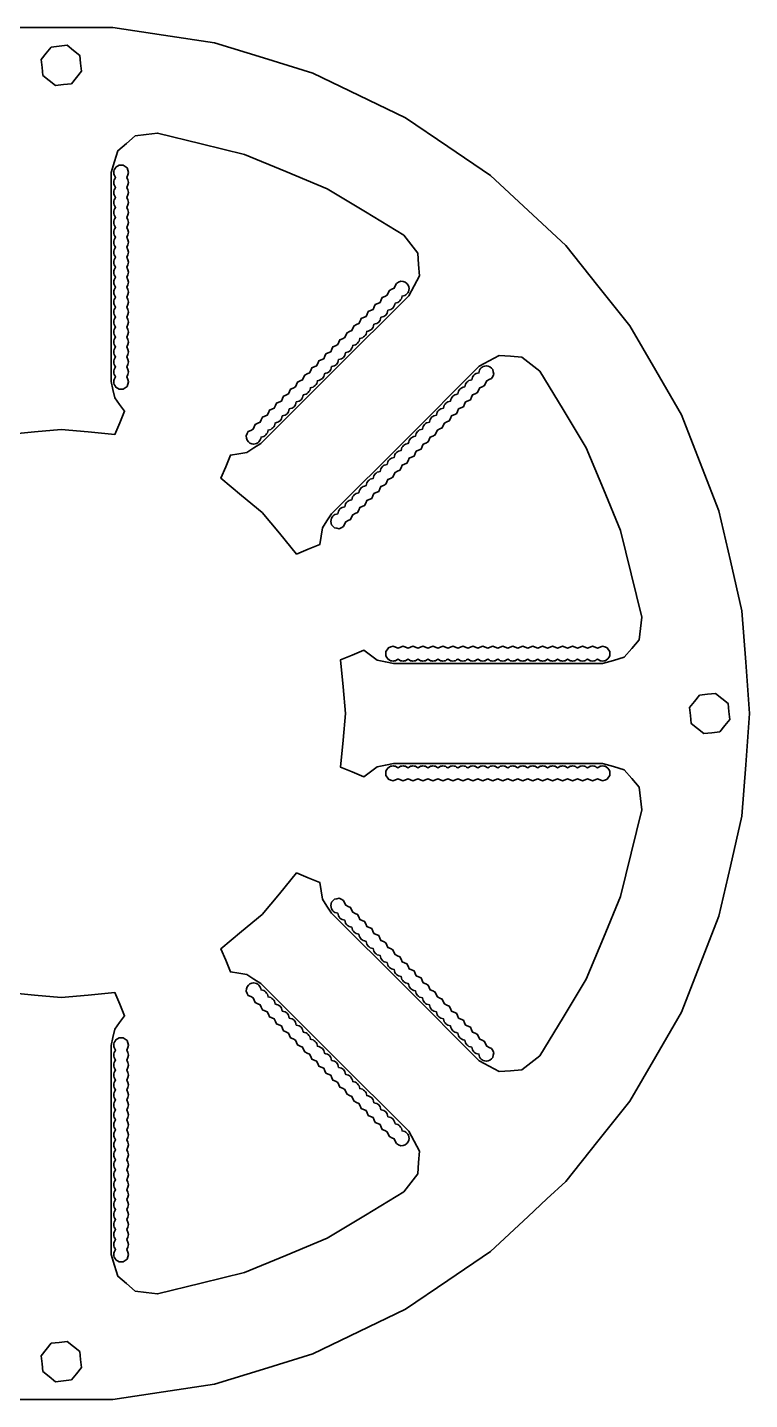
# Model space of a CAD drawing. Extents: x -69 to 69, y -69 to 69.
# Drawn here: x -3.4 to 69, y -68.8 to 68.8 of the extents above; entities that cross this region are included whole.
import ezdxf

# ---------------------------------------------------------------- set-up
doc = ezdxf.new("R2010")
doc.units = 0

msp = doc.modelspace()

# ---------------------------------------------------------------- linework, layer by layer
at = {"color": 171, "lineweight": 35}
for points in [[(-5.156376, 68.80706), (0, 68.80706), (5.156376, 68.80706), (10.25516, 68.038544), (15.353945, 67.270027), (20.281239, 65.750153), (25.20853, 64.230286), (29.854265, 61.993019), (34.5, 59.755753), (38.760399, 56.851063), (43.020798, 53.946373), (46.80069, 50.439148), (50.580578, 46.931919), (53.795525, 42.900501), (57.010475, 38.869083), (59.588661, 34.40353), (62.166851, 29.937979), (64.05069, 25.138042), (65.934525, 20.338106), (67.081924, 15.311011), (68.229324, 10.283916), (68.614662, 5.141958), (69, 0), (68.614662, -5.141958), (68.229324, -10.283916), (67.081924, -15.311011), (65.934525, -20.338106), (64.05069, -25.138042), (62.166851, -29.937979), (59.588661, -34.40353), (57.010475, -38.869083), (53.795525, -42.900501), (50.580578, -46.931919), (48.687988, -48.687988), (46.80069, -50.439148), (43.020798, -53.946373), (38.760399, -56.851063), (34.5, -59.755753), (29.854265, -61.993019), (25.20853, -64.230286), (20.281239, -65.750153), (15.353945, -67.270027), (10.25516, -68.038544), (5.156376, -68.80706), (0, -68.80706), (-5.156376, -68.80706)], [(-5.369891, -27.989538), (-2.684946, -28.24477), (0, -28.5), (2.684946, -28.24477), (5.369891, -27.989538), (5.852895, -29.155613), (6.335899, -30.321688), (5.842559, -30.996265), (5.349219, -31.670841), (5.174609, -32.488121), (5, -33.305405), (5, -43.782021), (5, -54.25864), (5.325313, -55.351994), (5.650626, -56.445347), (6.520736, -57.183022), (7.390846, -57.920692), (8.522696, -58.062706), (9.654546, -58.204723), (14.011478, -57.136276), (18.368412, -56.067829), (22.512962, -54.351101), (26.657513, -52.634373), (30.493835, -50.309059), (34.330158, -47.983749), (35.030075, -47.082993), (35.729996, -46.182232), (35.823647, -45.045357), (35.917294, -43.908485), (35.374207, -42.905334), (34.83112, -41.902187), (27.423031, -34.494099), (20.014944, -27.086012), (19.313572, -26.631573), (18.612198, -26.177135), (17.786356, -26.048981), (16.960514, -25.920828), (16.47751, -24.754753), (15.994506, -23.588678), (18.073524, -21.870611), (20.152544, -20.152544), (21.870611, -18.073524), (23.588678, -15.994506), (24.754753, -16.47751), (25.920828, -16.960514), (26.048981, -17.786356), (26.177135, -18.612198), (26.631573, -19.313572), (27.086012, -20.014944), (34.494099, -27.423031), (41.902187, -34.83112), (42.905334, -35.374207), (43.908485, -35.917294), (45.045357, -35.823647), (46.182232, -35.729996), (47.082993, -35.030075), (47.983749, -34.330158), (50.309059, -30.493835), (52.634373, -26.657513), (54.351101, -22.512962), (56.067829, -18.368412), (57.136276, -14.011478), (58.204723, -9.654546), (58.062706, -8.522696), (57.920692, -7.390846), (57.183022, -6.520736), (56.445347, -5.650626), (55.351994, -5.325313), (54.25864, -5), (43.782021, -5), (33.305405, -5), (32.488121, -5.174609), (31.670841, -5.349219), (30.996265, -5.842559), (30.321688, -6.335899), (29.155613, -5.852895), (27.989538, -5.369891), (28.24477, -2.684946), (28.5, 0), (28.24477, 2.684946), (27.989538, 5.369891), (29.155613, 5.852895), (30.321688, 6.335899), (30.996265, 5.842559), (31.670841, 5.349219), (32.488121, 5.174609), (33.305405, 5), (43.782021, 5), (54.25864, 5), (55.351994, 5.325313), (56.445347, 5.650626), (57.183022, 6.520736), (57.920692, 7.390846), (58.062706, 8.522696), (58.204723, 9.654546), (57.136276, 14.011478), (56.067829, 18.368412), (54.351101, 22.512962), (52.634373, 26.657513), (50.309059, 30.493835), (47.983749, 34.330158), (47.082993, 35.030075), (46.182232, 35.729996), (45.045357, 35.823647), (43.908485, 35.917294), (42.905334, 35.374207), (41.902187, 34.83112), (34.494099, 27.423031), (27.086012, 20.014944), (26.631573, 19.313572), (26.177135, 18.612198), (26.048981, 17.786356), (25.920828, 16.960514), (24.754753, 16.47751), (23.588678, 15.994506), (21.870611, 18.073524), (20.152544, 20.152544), (18.073524, 21.870611), (15.994506, 23.588678), (16.47751, 24.754753), (16.960514, 25.920828), (17.786356, 26.048981), (18.612198, 26.177135), (19.313572, 26.631573), (20.014944, 27.086012), (27.423031, 34.494099), (34.83112, 41.902187), (35.374207, 42.905334), (35.917294, 43.908485), (35.823647, 45.045357), (35.729996, 46.182232), (35.030075, 47.082993), (34.330158, 47.983749), (30.493835, 50.309059), (26.657513, 52.634373), (22.512962, 54.351101), (18.368412, 56.067829), (14.011478, 57.136276), (9.654546, 58.204723), (8.522696, 58.062706), (7.390846, 57.920692), (6.520736, 57.183022), (5.650626, 56.445347), (5.325313, 55.351994), (5, 54.25864), (5, 43.782021), (5, 33.305405), (5.174609, 32.488121), (5.349219, 31.670841), (5.842559, 30.996265), (6.335899, 30.321688), (5.852895, 29.155613), (5.369891, 27.989538), (2.684946, 28.24477), (0, 28.5), (-2.684946, 28.24477), (-5.369891, 27.989538)]]:
    msp.add_lwpolyline(points, dxfattribs=at)
for points in [[(-1.842923, 63.993206), (-1.217078, 63.489075), (-0.591233, 62.984947), (0.20778, 63.071014), (1.006794, 63.157078), (1.510924, 63.782921), (2.015054, 64.408768), (1.928989, 65.207779), (1.842923, 66.00679), (1.217078, 66.510925), (0.591233, 67.015053), (-0.20778, 66.928986), (-1.006794, 66.842926), (-1.510924, 66.217079), (-2.015054, 65.591232), (-1.928989, 64.792221)], [(63.993206, 1.842923), (63.489075, 1.217078), (62.984947, 0.591233), (63.071014, -0.20778), (63.157078, -1.006794), (63.782921, -1.510924), (64.408768, -2.015054), (65.207779, -1.928989), (66.00679, -1.842923), (66.510925, -1.217078), (67.015053, -0.591233), (66.928986, 0.20778), (66.842926, 1.006794), (66.217079, 1.510924), (65.591232, 2.015054), (64.792221, 1.928989)], [(-1.842923, -66.00679), (-1.217078, -66.510925), (-0.591233, -67.015053), (0.20778, -66.928986), (1.006794, -66.842926), (1.510924, -66.217079), (2.015054, -65.591232), (1.928989, -64.792221), (1.842923, -63.993206), (1.217078, -63.489075), (0.591233, -62.984947), (-0.20778, -63.071014), (-1.006794, -63.157078), (-1.510924, -63.782921), (-2.015054, -64.408768), (-1.928989, -65.207779)]]:
    msp.add_lwpolyline(points, close=True, dxfattribs=at)
at = {"color": 30, "lineweight": 35}
for points in [[(6.75, 54.25864), (6.654509, 54.00864), (6.559017, 53.75864), (6.654509, 53.50864), (6.75, 53.25864), (6.654509, 53.00864), (6.559017, 52.75864), (6.654509, 52.50864), (6.75, 52.25864), (6.654509, 52.00864), (6.559017, 51.75864), (6.654509, 51.50864), (6.75, 51.25864), (6.654509, 51.00864), (6.559017, 50.75864), (6.654509, 50.50864), (6.75, 50.25864), (6.654509, 50.00864), (6.559017, 49.75864), (6.654509, 49.50864), (6.75, 49.25864), (6.654509, 49.00864), (6.559017, 48.75864), (6.654509, 48.50864), (6.75, 48.25864), (6.654509, 48.00864), (6.559017, 47.75864), (6.654509, 47.50864), (6.75, 47.25864), (6.654509, 47.00864), (6.559017, 46.75864), (6.654509, 46.50864), (6.75, 46.25864), (6.654509, 46.00864), (6.559017, 45.75864), (6.654509, 45.50864), (6.75, 45.25864), (6.654509, 45.00864), (6.559017, 44.75864), (6.654509, 44.50864), (6.75, 44.25864), (6.654509, 44.00864), (6.559017, 43.75864), (6.654509, 43.50864), (6.75, 43.25864), (6.654509, 43.00864), (6.559017, 42.75864), (6.654509, 42.50864), (6.75, 42.25864), (6.654509, 42.00864), (6.559017, 41.75864), (6.654509, 41.50864), (6.75, 41.25864), (6.654509, 41.00864), (6.559017, 40.75864), (6.654509, 40.50864), (6.75, 40.25864), (6.654509, 40.00864), (6.559017, 39.75864), (6.654509, 39.50864), (6.75, 39.25864), (6.654509, 39.00864), (6.559017, 38.75864), (6.654509, 38.50864), (6.75, 38.25864), (6.654509, 38.00864), (6.559017, 37.75864), (6.654509, 37.50864), (6.75, 37.25864), (6.654509, 37.00864), (6.559017, 36.75864), (6.654509, 36.50864), (6.75, 36.25864), (6.654509, 36.00864), (6.559017, 35.75864), (6.654509, 35.50864), (6.75, 35.25864), (6.654509, 35.00864), (6.559017, 34.75864), (6.654509, 34.50864), (6.75, 34.25864), (6.654509, 34.00864), (6.559017, 33.75864), (6.654509, 33.50864), (6.75, 33.25864), (6.67111, 33.028545), (6.592221, 32.79845), (6.401111, 32.668545), (6.21, 32.538639), (6, 32.538639), (5.79, 32.538639), (5.630947, 32.63237), (5.471893, 32.726097), (5.385335, 32.859341), (5.298777, 32.992584), (5.274388, 33.12561), (5.25, 33.25864), (5.271094, 33.382637), (5.292189, 33.506638), (5.366586, 33.632637), (5.440983, 33.75864), (5.366586, 33.884644), (5.292189, 34.010643), (5.271094, 34.134644), (5.25, 34.25864), (5.271094, 34.382637), (5.292189, 34.506638), (5.366586, 34.632637), (5.440983, 34.75864), (5.366586, 34.884644), (5.292189, 35.010643), (5.271094, 35.134644), (5.25, 35.25864), (5.271094, 35.382637), (5.292189, 35.506638), (5.366586, 35.632637), (5.440983, 35.75864), (5.366586, 35.884644), (5.292189, 36.010643), (5.271094, 36.134644), (5.25, 36.25864), (5.271094, 36.382637), (5.292189, 36.506638), (5.366586, 36.632637), (5.440983, 36.75864), (5.366586, 36.884644), (5.292189, 37.010643), (5.271094, 37.134644), (5.25, 37.25864), (5.271094, 37.382637), (5.292189, 37.506638), (5.366586, 37.632637), (5.440983, 37.75864), (5.366586, 37.884644), (5.292189, 38.010643), (5.271094, 38.134644), (5.25, 38.25864), (5.271094, 38.382637), (5.292189, 38.506638), (5.366586, 38.632637), (5.440983, 38.75864), (5.366586, 38.884644), (5.292189, 39.010643), (5.271094, 39.134644), (5.25, 39.25864), (5.271094, 39.382637), (5.292189, 39.506638), (5.366586, 39.632637), (5.440983, 39.75864), (5.366586, 39.884644), (5.292189, 40.010643), (5.271094, 40.134644), (5.25, 40.25864), (5.271094, 40.382637), (5.292189, 40.506638), (5.366586, 40.632637), (5.440983, 40.75864), (5.366586, 40.884644), (5.292189, 41.010643), (5.271094, 41.134644), (5.25, 41.25864), (5.271094, 41.382637), (5.292189, 41.506638), (5.366586, 41.632637), (5.440983, 41.75864), (5.366586, 41.884644), (5.292189, 42.010643), (5.271094, 42.134644), (5.25, 42.25864), (5.271094, 42.382637), (5.292189, 42.506638), (5.366586, 42.632637), (5.440983, 42.75864), (5.366586, 42.884644), (5.292189, 43.010643), (5.271094, 43.134644), (5.25, 43.25864), (5.271094, 43.382637), (5.292189, 43.506638), (5.366586, 43.632637), (5.440983, 43.75864), (5.366586, 43.884644), (5.292189, 44.010643), (5.271094, 44.134644), (5.25, 44.25864), (5.271094, 44.382637), (5.292189, 44.506638), (5.366586, 44.632637), (5.440983, 44.75864), (5.366586, 44.884644), (5.292189, 45.010643), (5.271094, 45.134644), (5.25, 45.25864), (5.271094, 45.382637), (5.292189, 45.506638), (5.366586, 45.632637), (5.440983, 45.75864), (5.366586, 45.884644), (5.292189, 46.010643), (5.271094, 46.134644), (5.25, 46.25864), (5.271094, 46.382637), (5.292189, 46.506638), (5.366586, 46.632637), (5.440983, 46.75864), (5.366586, 46.884644), (5.292189, 47.010643), (5.271094, 47.134644), (5.25, 47.25864), (5.271094, 47.382637), (5.292189, 47.506638), (5.366586, 47.632637), (5.440983, 47.75864), (5.366586, 47.884644), (5.292189, 48.010643), (5.271094, 48.134644), (5.25, 48.25864), (5.271094, 48.382637), (5.292189, 48.506638), (5.366586, 48.632637), (5.440983, 48.75864), (5.366586, 48.884644), (5.292189, 49.010643), (5.271094, 49.134644), (5.25, 49.25864), (5.271094, 49.382637), (5.292189, 49.506638), (5.366586, 49.632637), (5.440983, 49.75864), (5.366586, 49.884644), (5.292189, 50.010643), (5.271094, 50.134644), (5.25, 50.25864), (5.271094, 50.382637), (5.292189, 50.506638), (5.366586, 50.632637), (5.440983, 50.75864), (5.366586, 50.884644), (5.292189, 51.010643), (5.271094, 51.134644), (5.25, 51.25864), (5.271094, 51.382637), (5.292189, 51.506638), (5.366586, 51.632637), (5.440983, 51.75864), (5.366586, 51.884644), (5.292189, 52.010643), (5.271094, 52.134644), (5.25, 52.25864), (5.271094, 52.382637), (5.292189, 52.506638), (5.366586, 52.632637), (5.440983, 52.75864), (5.366586, 52.884644), (5.292189, 53.010643), (5.271094, 53.134644), (5.25, 53.25864), (5.271094, 53.382637), (5.292189, 53.506638), (5.366586, 53.632637), (5.440983, 53.75864), (5.366586, 53.884644), (5.292189, 54.010643), (5.271094, 54.134644), (5.25, 54.25864), (5.274388, 54.39167), (5.298777, 54.524696), (5.385335, 54.65794), (5.471893, 54.791183), (5.630947, 54.884911), (5.79, 54.978642), (6, 54.978642), (6.21, 54.978642), (6.401111, 54.848736), (6.592221, 54.71883), (6.67111, 54.488735)], [(33.593681, 43.139622), (33.484428, 42.895325), (33.375172, 42.651024), (33.130875, 42.541771), (32.886574, 42.432518), (32.777321, 42.188217), (32.668068, 41.943916), (32.423767, 41.834663), (32.179466, 41.72541), (32.070213, 41.48111), (31.96096, 41.236809), (31.71666, 41.127556), (31.472361, 41.018303), (31.363106, 40.774002), (31.253853, 40.529705), (31.009554, 40.420448), (30.765255, 40.311195), (30.656002, 40.066895), (30.546747, 39.822598), (30.302448, 39.713341), (30.058147, 39.604088), (29.948895, 39.359787), (29.83964, 39.11549), (29.595341, 39.006237), (29.35104, 38.896984), (29.241787, 38.652683), (29.132532, 38.408382), (28.888233, 38.299129), (28.643934, 38.189877), (28.534679, 37.945576), (28.425426, 37.701275), (28.181126, 37.592022), (27.936827, 37.482769), (27.827572, 37.238472), (27.718319, 36.994171), (27.47402, 36.884918), (27.229721, 36.775661), (27.120468, 36.531364), (27.011213, 36.287064), (26.766914, 36.177811), (26.522614, 36.068554), (26.413361, 35.824257), (26.304106, 35.579956), (26.059807, 35.470703), (25.815506, 35.36145), (25.706253, 35.117149), (25.596998, 34.872849), (25.352699, 34.763596), (25.1084, 34.654343), (24.999146, 34.410042), (24.889893, 34.165741), (24.645592, 34.056488), (24.401293, 33.947235), (24.292038, 33.702934), (24.182785, 33.458637), (23.938486, 33.34938), (23.694187, 33.240128), (23.584934, 32.995827), (23.475679, 32.75153), (23.23138, 32.642273), (22.98708, 32.53302), (22.877827, 32.288719), (22.768572, 32.044422), (22.524273, 31.935169), (22.279972, 31.825914), (22.170719, 31.581615), (22.061464, 31.337317), (21.817165, 31.228062), (21.572866, 31.118807), (21.463612, 30.874508), (21.354359, 30.630209), (21.110058, 30.520954), (20.865759, 30.411701), (20.756504, 30.1674), (20.647251, 29.923101), (20.402952, 29.813847), (20.158653, 29.704594), (20.0494, 29.460295), (19.940145, 29.215996), (19.695847, 29.106743), (19.451546, 28.997488), (19.342293, 28.753189), (19.233038, 28.508888), (18.988739, 28.399635), (18.744438, 28.29038), (18.63752, 28.071896), (18.530603, 27.853411), (18.573881, 27.626419), (18.617159, 27.399426), (18.765652, 27.250935), (18.914145, 27.102442), (19.092888, 27.05625), (19.271631, 27.010057), (19.427055, 27.043068), (19.582478, 27.07608), (19.693789, 27.152901), (19.805099, 27.229721), (19.877865, 27.332317), (19.950628, 27.434914), (19.987118, 27.576616), (20.023607, 27.718319), (20.16531, 27.754808), (20.307013, 27.791298), (20.409609, 27.864063), (20.512205, 27.936827), (20.58497, 28.039423), (20.657736, 28.142019), (20.694225, 28.283722), (20.730715, 28.425426), (20.872417, 28.461916), (21.01412, 28.498405), (21.116716, 28.571171), (21.219313, 28.643934), (21.292076, 28.746531), (21.364841, 28.849127), (21.401331, 28.990829), (21.43782, 29.132532), (21.579525, 29.169022), (21.721228, 29.205511), (21.823824, 29.278275), (21.92642, 29.35104), (21.999184, 29.453636), (22.071949, 29.556232), (22.108438, 29.697937), (22.144928, 29.83964), (22.286631, 29.876129), (22.428333, 29.912619), (22.53093, 29.985382), (22.633526, 30.058147), (22.706291, 30.160744), (22.779055, 30.26334), (22.815544, 30.405045), (22.852034, 30.546747), (22.993736, 30.583237), (23.135441, 30.619724), (23.238037, 30.69249), (23.340633, 30.765255), (23.413399, 30.867851), (23.486162, 30.970448), (23.522652, 31.11215), (23.559141, 31.253853), (23.700844, 31.290342), (23.842546, 31.326832), (23.945143, 31.399597), (24.047739, 31.472361), (24.120504, 31.574957), (24.19327, 31.677553), (24.229759, 31.819256), (24.266249, 31.96096), (24.407951, 31.99745), (24.549654, 32.033939), (24.65225, 32.106705), (24.754847, 32.179466), (24.82761, 32.282063), (24.900375, 32.384659), (24.936865, 32.526363), (24.973354, 32.668068), (25.115059, 32.704559), (25.256762, 32.741047), (25.359358, 32.813812), (25.461954, 32.886574), (25.534718, 32.98917), (25.607483, 33.091766), (25.643972, 33.233467), (25.680462, 33.375172), (25.822165, 33.411659), (25.963867, 33.448151), (26.066463, 33.520916), (26.16906, 33.593681), (26.241825, 33.696278), (26.314589, 33.798874), (26.351078, 33.940575), (26.387568, 34.082279), (26.52927, 34.118767), (26.670975, 34.155258), (26.773571, 34.228024), (26.876167, 34.300789), (26.948933, 34.403385), (27.021696, 34.505981), (27.058186, 34.647682), (27.094675, 34.789387), (27.236378, 34.825874), (27.37808, 34.862366), (27.480677, 34.935131), (27.583273, 35.007896), (27.656038, 35.110493), (27.728804, 35.213089), (27.765293, 35.35479), (27.801783, 35.496494), (27.943485, 35.532982), (28.085188, 35.569473), (28.187784, 35.642235), (28.29038, 35.715), (28.363144, 35.817596), (28.435909, 35.920193), (28.472399, 36.061897), (28.508888, 36.203602), (28.650593, 36.240089), (28.792295, 36.276581), (28.894892, 36.349342), (28.997488, 36.422108), (29.070251, 36.524704), (29.143017, 36.6273), (29.179506, 36.769005), (29.215996, 36.910706), (29.357698, 36.947197), (29.499401, 36.983685), (29.601997, 37.05645), (29.704594, 37.129215), (29.777359, 37.231812), (29.850122, 37.334408), (29.886612, 37.476112), (29.923101, 37.617813), (30.064804, 37.654305), (30.206509, 37.690792), (30.309105, 37.763557), (30.411701, 37.836323), (30.484467, 37.938919), (30.55723, 38.041515), (30.593719, 38.18322), (30.630209, 38.324921), (30.771912, 38.361412), (30.913614, 38.3979), (31.016211, 38.470665), (31.118807, 38.54343), (31.191572, 38.646027), (31.264338, 38.748623), (31.300827, 38.890327), (31.337317, 39.032028), (31.479019, 39.06852), (31.620722, 39.105007), (31.723318, 39.177773), (31.825914, 39.250534), (31.898678, 39.35313), (31.971443, 39.455727), (32.007935, 39.597431), (32.044422, 39.739136), (32.186127, 39.775627), (32.327827, 39.812115), (32.430424, 39.88488), (32.53302, 39.957642), (32.605785, 40.060238), (32.678551, 40.162834), (32.715042, 40.304535), (32.75153, 40.446239), (32.893234, 40.482727), (33.034935, 40.519218), (33.137531, 40.591984), (33.240128, 40.664749), (33.312893, 40.767345), (33.385658, 40.869942), (33.42215, 41.011642), (33.458637, 41.153347), (33.600342, 41.189835), (33.742043, 41.226326), (33.844639, 41.299091), (33.947235, 41.371857), (34.02, 41.474453), (34.092766, 41.577049), (34.129253, 41.71875), (34.165741, 41.860455), (34.307446, 41.896942), (34.44915, 41.933434), (34.551746, 42.006199), (34.654343, 42.078964), (34.731163, 42.190277), (34.807983, 42.301586), (34.840996, 42.457008), (34.874004, 42.612431), (34.827812, 42.791176), (34.78162, 42.969917), (34.633125, 43.118408), (34.484634, 43.266903), (34.257645, 43.310181), (34.030651, 43.353458), (33.812164, 43.24654)], [(43.139622, 33.593681), (42.895325, 33.484428), (42.651024, 33.375172), (42.541771, 33.130875), (42.432518, 32.886574), (42.188217, 32.777321), (41.943916, 32.668068), (41.834663, 32.423767), (41.72541, 32.179466), (41.48111, 32.070213), (41.236809, 31.96096), (41.127556, 31.71666), (41.018303, 31.472361), (40.774002, 31.363106), (40.529705, 31.253853), (40.420448, 31.009554), (40.311195, 30.765255), (40.066895, 30.656002), (39.822598, 30.546747), (39.713341, 30.302448), (39.604088, 30.058147), (39.359787, 29.948895), (39.11549, 29.83964), (39.006237, 29.595341), (38.896984, 29.35104), (38.652683, 29.241787), (38.408382, 29.132532), (38.299129, 28.888233), (38.189877, 28.643934), (37.945576, 28.534679), (37.701275, 28.425426), (37.592022, 28.181126), (37.482769, 27.936827), (37.238472, 27.827572), (36.994171, 27.718319), (36.884918, 27.47402), (36.775661, 27.229721), (36.531364, 27.120468), (36.287064, 27.011213), (36.177811, 26.766914), (36.068554, 26.522614), (35.824257, 26.413361), (35.579956, 26.304106), (35.470703, 26.059807), (35.36145, 25.815506), (35.117149, 25.706253), (34.872849, 25.596998), (34.763596, 25.352699), (34.654343, 25.1084), (34.410042, 24.999146), (34.165741, 24.889893), (34.056488, 24.645592), (33.947235, 24.401293), (33.702934, 24.292038), (33.458637, 24.182785), (33.34938, 23.938486), (33.240128, 23.694187), (32.995827, 23.584934), (32.75153, 23.475679), (32.642273, 23.23138), (32.53302, 22.98708), (32.288719, 22.877827), (32.044422, 22.768572), (31.935169, 22.524273), (31.825914, 22.279972), (31.581615, 22.170719), (31.337317, 22.061464), (31.228062, 21.817165), (31.118807, 21.572866), (30.874508, 21.463612), (30.630209, 21.354359), (30.520954, 21.110058), (30.411701, 20.865759), (30.1674, 20.756504), (29.923101, 20.647251), (29.813847, 20.402952), (29.704594, 20.158653), (29.460295, 20.0494), (29.215996, 19.940145), (29.106743, 19.695847), (28.997488, 19.451546), (28.753189, 19.342293), (28.508888, 19.233038), (28.399635, 18.988739), (28.29038, 18.744438), (28.071896, 18.63752), (27.853411, 18.530603), (27.626419, 18.573881), (27.399426, 18.617159), (27.250935, 18.765652), (27.102442, 18.914145), (27.05625, 19.092888), (27.010057, 19.271631), (27.043068, 19.427055), (27.07608, 19.582478), (27.152901, 19.693789), (27.229721, 19.805099), (27.332317, 19.877865), (27.434914, 19.950628), (27.576616, 19.987118), (27.718319, 20.023607), (27.754808, 20.16531), (27.791298, 20.307013), (27.864063, 20.409609), (27.936827, 20.512205), (28.039423, 20.58497), (28.142019, 20.657736), (28.283722, 20.694225), (28.425426, 20.730715), (28.461916, 20.872417), (28.498405, 21.01412), (28.571171, 21.116716), (28.643934, 21.219313), (28.746531, 21.292076), (28.849127, 21.364841), (28.990829, 21.401331), (29.132532, 21.43782), (29.169022, 21.579525), (29.205511, 21.721228), (29.278275, 21.823824), (29.35104, 21.92642), (29.453636, 21.999184), (29.556232, 22.071949), (29.697937, 22.108438), (29.83964, 22.144928), (29.876129, 22.286631), (29.912619, 22.428333), (29.985382, 22.53093), (30.058147, 22.633526), (30.160744, 22.706291), (30.26334, 22.779055), (30.405045, 22.815544), (30.546747, 22.852034), (30.583237, 22.993736), (30.619724, 23.135441), (30.69249, 23.238037), (30.765255, 23.340633), (30.867851, 23.413399), (30.970448, 23.486162), (31.11215, 23.522652), (31.253853, 23.559141), (31.290342, 23.700844), (31.326832, 23.842546), (31.399597, 23.945143), (31.472361, 24.047739), (31.574957, 24.120504), (31.677553, 24.19327), (31.819256, 24.229759), (31.96096, 24.266249), (31.99745, 24.407951), (32.033939, 24.549654), (32.106705, 24.65225), (32.179466, 24.754847), (32.282063, 24.82761), (32.384659, 24.900375), (32.526363, 24.936865), (32.668068, 24.973354), (32.704559, 25.115059), (32.741047, 25.256762), (32.813812, 25.359358), (32.886574, 25.461954), (32.98917, 25.534718), (33.091766, 25.607483), (33.233467, 25.643972), (33.375172, 25.680462), (33.411659, 25.822165), (33.448151, 25.963867), (33.520916, 26.066463), (33.593681, 26.16906), (33.696278, 26.241825), (33.798874, 26.314589), (33.940575, 26.351078), (34.082279, 26.387568), (34.118767, 26.52927), (34.155258, 26.670975), (34.228024, 26.773571), (34.300789, 26.876167), (34.403385, 26.948933), (34.505981, 27.021696), (34.647682, 27.058186), (34.789387, 27.094675), (34.825874, 27.236378), (34.862366, 27.37808), (34.935131, 27.480677), (35.007896, 27.583273), (35.110493, 27.656038), (35.213089, 27.728804), (35.35479, 27.765293), (35.496494, 27.801783), (35.532982, 27.943485), (35.569473, 28.085188), (35.642235, 28.187784), (35.715, 28.29038), (35.817596, 28.363144), (35.920193, 28.435909), (36.061897, 28.472399), (36.203602, 28.508888), (36.240089, 28.650593), (36.276581, 28.792295), (36.349342, 28.894892), (36.422108, 28.997488), (36.524704, 29.070251), (36.6273, 29.143017), (36.769005, 29.179506), (36.910706, 29.215996), (36.947197, 29.357698), (36.983685, 29.499401), (37.05645, 29.601997), (37.129215, 29.704594), (37.231812, 29.777359), (37.334408, 29.850122), (37.476112, 29.886612), (37.617813, 29.923101), (37.654305, 30.064804), (37.690792, 30.206509), (37.763557, 30.309105), (37.836323, 30.411701), (37.938919, 30.484467), (38.041515, 30.55723), (38.18322, 30.593719), (38.324921, 30.630209), (38.361412, 30.771912), (38.3979, 30.913614), (38.470665, 31.016211), (38.54343, 31.118807), (38.646027, 31.191572), (38.748623, 31.264338), (38.890327, 31.300827), (39.032028, 31.337317), (39.06852, 31.479019), (39.105007, 31.620722), (39.177773, 31.723318), (39.250534, 31.825914), (39.35313, 31.898678), (39.455727, 31.971443), (39.597431, 32.007935), (39.739136, 32.044422), (39.775627, 32.186127), (39.812115, 32.327827), (39.88488, 32.430424), (39.957642, 32.53302), (40.060238, 32.605785), (40.162834, 32.678551), (40.304535, 32.715042), (40.446239, 32.75153), (40.482727, 32.893234), (40.519218, 33.034935), (40.591984, 33.137531), (40.664749, 33.240128), (40.767345, 33.312893), (40.869942, 33.385658), (41.011642, 33.42215), (41.153347, 33.458637), (41.189835, 33.600342), (41.226326, 33.742043), (41.299091, 33.844639), (41.371857, 33.947235), (41.474453, 34.02), (41.577049, 34.092766), (41.71875, 34.129253), (41.860455, 34.165741), (41.896942, 34.307446), (41.933434, 34.44915), (42.006199, 34.551746), (42.078964, 34.654343), (42.190277, 34.731163), (42.301586, 34.807983), (42.457008, 34.840996), (42.612431, 34.874004), (42.791176, 34.827812), (42.969917, 34.78162), (43.118408, 34.633125), (43.266903, 34.484634), (43.310181, 34.257645), (43.353458, 34.030651), (43.24654, 33.812164)], [(54.25864, 6.75), (54.00864, 6.654509), (53.75864, 6.559017), (53.50864, 6.654509), (53.25864, 6.75), (53.00864, 6.654509), (52.75864, 6.559017), (52.50864, 6.654509), (52.25864, 6.75), (52.00864, 6.654509), (51.75864, 6.559017), (51.50864, 6.654509), (51.25864, 6.75), (51.00864, 6.654509), (50.75864, 6.559017), (50.50864, 6.654509), (50.25864, 6.75), (50.00864, 6.654509), (49.75864, 6.559017), (49.50864, 6.654509), (49.25864, 6.75), (49.00864, 6.654509), (48.75864, 6.559017), (48.50864, 6.654509), (48.25864, 6.75), (48.00864, 6.654509), (47.75864, 6.559017), (47.50864, 6.654509), (47.25864, 6.75), (47.00864, 6.654509), (46.75864, 6.559017), (46.50864, 6.654509), (46.25864, 6.75), (46.00864, 6.654509), (45.75864, 6.559017), (45.50864, 6.654509), (45.25864, 6.75), (45.00864, 6.654509), (44.75864, 6.559017), (44.50864, 6.654509), (44.25864, 6.75), (44.00864, 6.654509), (43.75864, 6.559017), (43.50864, 6.654509), (43.25864, 6.75), (43.00864, 6.654509), (42.75864, 6.559017), (42.50864, 6.654509), (42.25864, 6.75), (42.00864, 6.654509), (41.75864, 6.559017), (41.50864, 6.654509), (41.25864, 6.75), (41.00864, 6.654509), (40.75864, 6.559017), (40.50864, 6.654509), (40.25864, 6.75), (40.00864, 6.654509), (39.75864, 6.559017), (39.50864, 6.654509), (39.25864, 6.75), (39.00864, 6.654509), (38.75864, 6.559017), (38.50864, 6.654509), (38.25864, 6.75), (38.00864, 6.654509), (37.75864, 6.559017), (37.50864, 6.654509), (37.25864, 6.75), (37.00864, 6.654509), (36.75864, 6.559017), (36.50864, 6.654509), (36.25864, 6.75), (36.00864, 6.654509), (35.75864, 6.559017), (35.50864, 6.654509), (35.25864, 6.75), (35.00864, 6.654509), (34.75864, 6.559017), (34.50864, 6.654509), (34.25864, 6.75), (34.00864, 6.654509), (33.75864, 6.559017), (33.50864, 6.654509), (33.25864, 6.75), (33.028545, 6.67111), (32.79845, 6.592221), (32.668545, 6.401111), (32.538639, 6.21), (32.538639, 6), (32.538639, 5.79), (32.63237, 5.630947), (32.726097, 5.471893), (32.859341, 5.385335), (32.992584, 5.298777), (33.12561, 5.274388), (33.25864, 5.25), (33.382637, 5.271094), (33.506638, 5.292189), (33.632637, 5.366586), (33.75864, 5.440983), (33.884644, 5.366586), (34.010643, 5.292189), (34.134644, 5.271094), (34.25864, 5.25), (34.382637, 5.271094), (34.506638, 5.292189), (34.632637, 5.366586), (34.75864, 5.440983), (34.884644, 5.366586), (35.010643, 5.292189), (35.134644, 5.271094), (35.25864, 5.25), (35.382637, 5.271094), (35.506638, 5.292189), (35.632637, 5.366586), (35.75864, 5.440983), (35.884644, 5.366586), (36.010643, 5.292189), (36.134644, 5.271094), (36.25864, 5.25), (36.382637, 5.271094), (36.506638, 5.292189), (36.632637, 5.366586), (36.75864, 5.440983), (36.884644, 5.366586), (37.010643, 5.292189), (37.134644, 5.271094), (37.25864, 5.25), (37.382637, 5.271094), (37.506638, 5.292189), (37.632637, 5.366586), (37.75864, 5.440983), (37.884644, 5.366586), (38.010643, 5.292189), (38.134644, 5.271094), (38.25864, 5.25), (38.382637, 5.271094), (38.506638, 5.292189), (38.632637, 5.366586), (38.75864, 5.440983), (38.884644, 5.366586), (39.010643, 5.292189), (39.134644, 5.271094), (39.25864, 5.25), (39.382637, 5.271094), (39.506638, 5.292189), (39.632637, 5.366586), (39.75864, 5.440983), (39.884644, 5.366586), (40.010643, 5.292189), (40.134644, 5.271094), (40.25864, 5.25), (40.382637, 5.271094), (40.506638, 5.292189), (40.632637, 5.366586), (40.75864, 5.440983), (40.884644, 5.366586), (41.010643, 5.292189), (41.134644, 5.271094), (41.25864, 5.25), (41.382637, 5.271094), (41.506638, 5.292189), (41.632637, 5.366586), (41.75864, 5.440983), (41.884644, 5.366586), (42.010643, 5.292189), (42.134644, 5.271094), (42.25864, 5.25), (42.382637, 5.271094), (42.506638, 5.292189), (42.632637, 5.366586), (42.75864, 5.440983), (42.884644, 5.366586), (43.010643, 5.292189), (43.134644, 5.271094), (43.25864, 5.25), (43.382637, 5.271094), (43.506638, 5.292189), (43.632637, 5.366586), (43.75864, 5.440983), (43.884644, 5.366586), (44.010643, 5.292189), (44.134644, 5.271094), (44.25864, 5.25), (44.382637, 5.271094), (44.506638, 5.292189), (44.632637, 5.366586), (44.75864, 5.440983), (44.884644, 5.366586), (45.010643, 5.292189), (45.134644, 5.271094), (45.25864, 5.25), (45.382637, 5.271094), (45.506638, 5.292189), (45.632637, 5.366586), (45.75864, 5.440983), (45.884644, 5.366586), (46.010643, 5.292189), (46.134644, 5.271094), (46.25864, 5.25), (46.382637, 5.271094), (46.506638, 5.292189), (46.632637, 5.366586), (46.75864, 5.440983), (46.884644, 5.366586), (47.010643, 5.292189), (47.134644, 5.271094), (47.25864, 5.25), (47.382637, 5.271094), (47.506638, 5.292189), (47.632637, 5.366586), (47.75864, 5.440983), (47.884644, 5.366586), (48.010643, 5.292189), (48.134644, 5.271094), (48.25864, 5.25), (48.382637, 5.271094), (48.506638, 5.292189), (48.632637, 5.366586), (48.75864, 5.440983), (48.884644, 5.366586), (49.010643, 5.292189), (49.134644, 5.271094), (49.25864, 5.25), (49.382637, 5.271094), (49.506638, 5.292189), (49.632637, 5.366586), (49.75864, 5.440983), (49.884644, 5.366586), (50.010643, 5.292189), (50.134644, 5.271094), (50.25864, 5.25), (50.382637, 5.271094), (50.506638, 5.292189), (50.632637, 5.366586), (50.75864, 5.440983), (50.884644, 5.366586), (51.010643, 5.292189), (51.134644, 5.271094), (51.25864, 5.25), (51.382637, 5.271094), (51.506638, 5.292189), (51.632637, 5.366586), (51.75864, 5.440983), (51.884644, 5.366586), (52.010643, 5.292189), (52.134644, 5.271094), (52.25864, 5.25), (52.382637, 5.271094), (52.506638, 5.292189), (52.632637, 5.366586), (52.75864, 5.440983), (52.884644, 5.366586), (53.010643, 5.292189), (53.134644, 5.271094), (53.25864, 5.25), (53.382637, 5.271094), (53.506638, 5.292189), (53.632637, 5.366586), (53.75864, 5.440983), (53.884644, 5.366586), (54.010643, 5.292189), (54.134644, 5.271094), (54.25864, 5.25), (54.39167, 5.274388), (54.524696, 5.298777), (54.65794, 5.385335), (54.791183, 5.471893), (54.884911, 5.630947), (54.978642, 5.79), (54.978642, 6), (54.978642, 6.21), (54.848736, 6.401111), (54.71883, 6.592221), (54.488735, 6.67111)], [(54.25864, -6.75), (54.00864, -6.654509), (53.75864, -6.559017), (53.50864, -6.654509), (53.25864, -6.75), (53.00864, -6.654509), (52.75864, -6.559017), (52.50864, -6.654509), (52.25864, -6.75), (52.00864, -6.654509), (51.75864, -6.559017), (51.50864, -6.654509), (51.25864, -6.75), (51.00864, -6.654509), (50.75864, -6.559017), (50.50864, -6.654509), (50.25864, -6.75), (50.00864, -6.654509), (49.75864, -6.559017), (49.50864, -6.654509), (49.25864, -6.75), (49.00864, -6.654509), (48.75864, -6.559017), (48.50864, -6.654509), (48.25864, -6.75), (48.00864, -6.654509), (47.75864, -6.559017), (47.50864, -6.654509), (47.25864, -6.75), (47.00864, -6.654509), (46.75864, -6.559017), (46.50864, -6.654509), (46.25864, -6.75), (46.00864, -6.654509), (45.75864, -6.559017), (45.50864, -6.654509), (45.25864, -6.75), (45.00864, -6.654509), (44.75864, -6.559017), (44.50864, -6.654509), (44.25864, -6.75), (44.00864, -6.654509), (43.75864, -6.559017), (43.50864, -6.654509), (43.25864, -6.75), (43.00864, -6.654509), (42.75864, -6.559017), (42.50864, -6.654509), (42.25864, -6.75), (42.00864, -6.654509), (41.75864, -6.559017), (41.50864, -6.654509), (41.25864, -6.75), (41.00864, -6.654509), (40.75864, -6.559017), (40.50864, -6.654509), (40.25864, -6.75), (40.00864, -6.654509), (39.75864, -6.559017), (39.50864, -6.654509), (39.25864, -6.75), (39.00864, -6.654509), (38.75864, -6.559017), (38.50864, -6.654509), (38.25864, -6.75), (38.00864, -6.654509), (37.75864, -6.559017), (37.50864, -6.654509), (37.25864, -6.75), (37.00864, -6.654509), (36.75864, -6.559017), (36.50864, -6.654509), (36.25864, -6.75), (36.00864, -6.654509), (35.75864, -6.559017), (35.50864, -6.654509), (35.25864, -6.75), (35.00864, -6.654509), (34.75864, -6.559017), (34.50864, -6.654509), (34.25864, -6.75), (34.00864, -6.654509), (33.75864, -6.559017), (33.50864, -6.654509), (33.25864, -6.75), (33.028545, -6.67111), (32.79845, -6.592221), (32.668545, -6.401111), (32.538639, -6.21), (32.538639, -6), (32.538639, -5.79), (32.63237, -5.630947), (32.726097, -5.471893), (32.859341, -5.385335), (32.992584, -5.298777), (33.12561, -5.274388), (33.25864, -5.25), (33.382637, -5.271094), (33.506638, -5.292189), (33.632637, -5.366586), (33.75864, -5.440983), (33.884644, -5.366586), (34.010643, -5.292189), (34.134644, -5.271094), (34.25864, -5.25), (34.382637, -5.271094), (34.506638, -5.292189), (34.632637, -5.366586), (34.75864, -5.440983), (34.884644, -5.366586), (35.010643, -5.292189), (35.134644, -5.271094), (35.25864, -5.25), (35.382637, -5.271094), (35.506638, -5.292189), (35.632637, -5.366586), (35.75864, -5.440983), (35.884644, -5.366586), (36.010643, -5.292189), (36.134644, -5.271094), (36.25864, -5.25), (36.382637, -5.271094), (36.506638, -5.292189), (36.632637, -5.366586), (36.75864, -5.440983), (36.884644, -5.366586), (37.010643, -5.292189), (37.134644, -5.271094), (37.25864, -5.25), (37.382637, -5.271094), (37.506638, -5.292189), (37.632637, -5.366586), (37.75864, -5.440983), (37.884644, -5.366586), (38.010643, -5.292189), (38.134644, -5.271094), (38.25864, -5.25), (38.382637, -5.271094), (38.506638, -5.292189), (38.632637, -5.366586), (38.75864, -5.440983), (38.884644, -5.366586), (39.010643, -5.292189), (39.134644, -5.271094), (39.25864, -5.25), (39.382637, -5.271094), (39.506638, -5.292189), (39.632637, -5.366586), (39.75864, -5.440983), (39.884644, -5.366586), (40.010643, -5.292189), (40.134644, -5.271094), (40.25864, -5.25), (40.382637, -5.271094), (40.506638, -5.292189), (40.632637, -5.366586), (40.75864, -5.440983), (40.884644, -5.366586), (41.010643, -5.292189), (41.134644, -5.271094), (41.25864, -5.25), (41.382637, -5.271094), (41.506638, -5.292189), (41.632637, -5.366586), (41.75864, -5.440983), (41.884644, -5.366586), (42.010643, -5.292189), (42.134644, -5.271094), (42.25864, -5.25), (42.382637, -5.271094), (42.506638, -5.292189), (42.632637, -5.366586), (42.75864, -5.440983), (42.884644, -5.366586), (43.010643, -5.292189), (43.134644, -5.271094), (43.25864, -5.25), (43.382637, -5.271094), (43.506638, -5.292189), (43.632637, -5.366586), (43.75864, -5.440983), (43.884644, -5.366586), (44.010643, -5.292189), (44.134644, -5.271094), (44.25864, -5.25), (44.382637, -5.271094), (44.506638, -5.292189), (44.632637, -5.366586), (44.75864, -5.440983), (44.884644, -5.366586), (45.010643, -5.292189), (45.134644, -5.271094), (45.25864, -5.25), (45.382637, -5.271094), (45.506638, -5.292189), (45.632637, -5.366586), (45.75864, -5.440983), (45.884644, -5.366586), (46.010643, -5.292189), (46.134644, -5.271094), (46.25864, -5.25), (46.382637, -5.271094), (46.506638, -5.292189), (46.632637, -5.366586), (46.75864, -5.440983), (46.884644, -5.366586), (47.010643, -5.292189), (47.134644, -5.271094), (47.25864, -5.25), (47.382637, -5.271094), (47.506638, -5.292189), (47.632637, -5.366586), (47.75864, -5.440983), (47.884644, -5.366586), (48.010643, -5.292189), (48.134644, -5.271094), (48.25864, -5.25), (48.382637, -5.271094), (48.506638, -5.292189), (48.632637, -5.366586), (48.75864, -5.440983), (48.884644, -5.366586), (49.010643, -5.292189), (49.134644, -5.271094), (49.25864, -5.25), (49.382637, -5.271094), (49.506638, -5.292189), (49.632637, -5.366586), (49.75864, -5.440983), (49.884644, -5.366586), (50.010643, -5.292189), (50.134644, -5.271094), (50.25864, -5.25), (50.382637, -5.271094), (50.506638, -5.292189), (50.632637, -5.366586), (50.75864, -5.440983), (50.884644, -5.366586), (51.010643, -5.292189), (51.134644, -5.271094), (51.25864, -5.25), (51.382637, -5.271094), (51.506638, -5.292189), (51.632637, -5.366586), (51.75864, -5.440983), (51.884644, -5.366586), (52.010643, -5.292189), (52.134644, -5.271094), (52.25864, -5.25), (52.382637, -5.271094), (52.506638, -5.292189), (52.632637, -5.366586), (52.75864, -5.440983), (52.884644, -5.366586), (53.010643, -5.292189), (53.134644, -5.271094), (53.25864, -5.25), (53.382637, -5.271094), (53.506638, -5.292189), (53.632637, -5.366586), (53.75864, -5.440983), (53.884644, -5.366586), (54.010643, -5.292189), (54.134644, -5.271094), (54.25864, -5.25), (54.39167, -5.274388), (54.524696, -5.298777), (54.65794, -5.385335), (54.791183, -5.471893), (54.884911, -5.630947), (54.978642, -5.79), (54.978642, -6), (54.978642, -6.21), (54.848736, -6.401111), (54.71883, -6.592221), (54.488735, -6.67111)], [(43.139622, -33.593681), (42.895325, -33.484428), (42.651024, -33.375172), (42.541771, -33.130875), (42.432518, -32.886574), (42.188217, -32.777321), (41.943916, -32.668068), (41.834663, -32.423767), (41.72541, -32.179466), (41.48111, -32.070213), (41.236809, -31.96096), (41.127556, -31.71666), (41.018303, -31.472361), (40.774002, -31.363106), (40.529705, -31.253853), (40.420448, -31.009554), (40.311195, -30.765255), (40.066895, -30.656002), (39.822598, -30.546747), (39.713341, -30.302448), (39.604088, -30.058147), (39.359787, -29.948895), (39.11549, -29.83964), (39.006237, -29.595341), (38.896984, -29.35104), (38.652683, -29.241787), (38.408382, -29.132532), (38.299129, -28.888233), (38.189877, -28.643934), (37.945576, -28.534679), (37.701275, -28.425426), (37.592022, -28.181126), (37.482769, -27.936827), (37.238472, -27.827572), (36.994171, -27.718319), (36.884918, -27.47402), (36.775661, -27.229721), (36.531364, -27.120468), (36.287064, -27.011213), (36.177811, -26.766914), (36.068554, -26.522614), (35.824257, -26.413361), (35.579956, -26.304106), (35.470703, -26.059807), (35.36145, -25.815506), (35.117149, -25.706253), (34.872849, -25.596998), (34.763596, -25.352699), (34.654343, -25.1084), (34.410042, -24.999146), (34.165741, -24.889893), (34.056488, -24.645592), (33.947235, -24.401293), (33.702934, -24.292038), (33.458637, -24.182785), (33.34938, -23.938486), (33.240128, -23.694187), (32.995827, -23.584934), (32.75153, -23.475679), (32.642273, -23.23138), (32.53302, -22.98708), (32.288719, -22.877827), (32.044422, -22.768572), (31.935169, -22.524273), (31.825914, -22.279972), (31.581615, -22.170719), (31.337317, -22.061464), (31.228062, -21.817165), (31.118807, -21.572866), (30.874508, -21.463612), (30.630209, -21.354359), (30.520954, -21.110058), (30.411701, -20.865759), (30.1674, -20.756504), (29.923101, -20.647251), (29.813847, -20.402952), (29.704594, -20.158653), (29.460295, -20.0494), (29.215996, -19.940145), (29.106743, -19.695847), (28.997488, -19.451546), (28.753189, -19.342293), (28.508888, -19.233038), (28.399635, -18.988739), (28.29038, -18.744438), (28.071896, -18.63752), (27.853411, -18.530603), (27.626419, -18.573881), (27.399426, -18.617159), (27.250935, -18.765652), (27.102442, -18.914145), (27.05625, -19.092888), (27.010057, -19.271631), (27.043068, -19.427055), (27.07608, -19.582478), (27.152901, -19.693789), (27.229721, -19.805099), (27.332317, -19.877865), (27.434914, -19.950628), (27.576616, -19.987118), (27.718319, -20.023607), (27.754808, -20.16531), (27.791298, -20.307013), (27.864063, -20.409609), (27.936827, -20.512205), (28.039423, -20.58497), (28.142019, -20.657736), (28.283722, -20.694225), (28.425426, -20.730715), (28.461916, -20.872417), (28.498405, -21.01412), (28.571171, -21.116716), (28.643934, -21.219313), (28.746531, -21.292076), (28.849127, -21.364841), (28.990829, -21.401331), (29.132532, -21.43782), (29.169022, -21.579525), (29.205511, -21.721228), (29.278275, -21.823824), (29.35104, -21.92642), (29.453636, -21.999184), (29.556232, -22.071949), (29.697937, -22.108438), (29.83964, -22.144928), (29.876129, -22.286631), (29.912619, -22.428333), (29.985382, -22.53093), (30.058147, -22.633526), (30.160744, -22.706291), (30.26334, -22.779055), (30.405045, -22.815544), (30.546747, -22.852034), (30.583237, -22.993736), (30.619724, -23.135441), (30.69249, -23.238037), (30.765255, -23.340633), (30.867851, -23.413399), (30.970448, -23.486162), (31.11215, -23.522652), (31.253853, -23.559141), (31.290342, -23.700844), (31.326832, -23.842546), (31.399597, -23.945143), (31.472361, -24.047739), (31.574957, -24.120504), (31.677553, -24.19327), (31.819256, -24.229759), (31.96096, -24.266249), (31.99745, -24.407951), (32.033939, -24.549654), (32.106705, -24.65225), (32.179466, -24.754847), (32.282063, -24.82761), (32.384659, -24.900375), (32.526363, -24.936865), (32.668068, -24.973354), (32.704559, -25.115059), (32.741047, -25.256762), (32.813812, -25.359358), (32.886574, -25.461954), (32.98917, -25.534718), (33.091766, -25.607483), (33.233467, -25.643972), (33.375172, -25.680462), (33.411659, -25.822165), (33.448151, -25.963867), (33.520916, -26.066463), (33.593681, -26.16906), (33.696278, -26.241825), (33.798874, -26.314589), (33.940575, -26.351078), (34.082279, -26.387568), (34.118767, -26.52927), (34.155258, -26.670975), (34.228024, -26.773571), (34.300789, -26.876167), (34.403385, -26.948933), (34.505981, -27.021696), (34.647682, -27.058186), (34.789387, -27.094675), (34.825874, -27.236378), (34.862366, -27.37808), (34.935131, -27.480677), (35.007896, -27.583273), (35.110493, -27.656038), (35.213089, -27.728804), (35.35479, -27.765293), (35.496494, -27.801783), (35.532982, -27.943485), (35.569473, -28.085188), (35.642235, -28.187784), (35.715, -28.29038), (35.817596, -28.363144), (35.920193, -28.435909), (36.061897, -28.472399), (36.203602, -28.508888), (36.240089, -28.650593), (36.276581, -28.792295), (36.349342, -28.894892), (36.422108, -28.997488), (36.524704, -29.070251), (36.6273, -29.143017), (36.769005, -29.179506), (36.910706, -29.215996), (36.947197, -29.357698), (36.983685, -29.499401), (37.05645, -29.601997), (37.129215, -29.704594), (37.231812, -29.777359), (37.334408, -29.850122), (37.476112, -29.886612), (37.617813, -29.923101), (37.654305, -30.064804), (37.690792, -30.206509), (37.763557, -30.309105), (37.836323, -30.411701), (37.938919, -30.484467), (38.041515, -30.55723), (38.18322, -30.593719), (38.324921, -30.630209), (38.361412, -30.771912), (38.3979, -30.913614), (38.470665, -31.016211), (38.54343, -31.118807), (38.646027, -31.191572), (38.748623, -31.264338), (38.890327, -31.300827), (39.032028, -31.337317), (39.06852, -31.479019), (39.105007, -31.620722), (39.177773, -31.723318), (39.250534, -31.825914), (39.35313, -31.898678), (39.455727, -31.971443), (39.597431, -32.007935), (39.739136, -32.044422), (39.775627, -32.186127), (39.812115, -32.327827), (39.88488, -32.430424), (39.957642, -32.53302), (40.060238, -32.605785), (40.162834, -32.678551), (40.304535, -32.715042), (40.446239, -32.75153), (40.482727, -32.893234), (40.519218, -33.034935), (40.591984, -33.137531), (40.664749, -33.240128), (40.767345, -33.312893), (40.869942, -33.385658), (41.011642, -33.42215), (41.153347, -33.458637), (41.189835, -33.600342), (41.226326, -33.742043), (41.299091, -33.844639), (41.371857, -33.947235), (41.474453, -34.02), (41.577049, -34.092766), (41.71875, -34.129253), (41.860455, -34.165741), (41.896942, -34.307446), (41.933434, -34.44915), (42.006199, -34.551746), (42.078964, -34.654343), (42.190277, -34.731163), (42.301586, -34.807983), (42.457008, -34.840996), (42.612431, -34.874004), (42.791176, -34.827812), (42.969917, -34.78162), (43.118408, -34.633125), (43.266903, -34.484634), (43.310181, -34.257645), (43.353458, -34.030651), (43.24654, -33.812164)], [(33.593681, -43.139622), (33.484428, -42.895325), (33.375172, -42.651024), (33.130875, -42.541771), (32.886574, -42.432518), (32.777321, -42.188217), (32.668068, -41.943916), (32.423767, -41.834663), (32.179466, -41.72541), (32.070213, -41.48111), (31.96096, -41.236809), (31.71666, -41.127556), (31.472361, -41.018303), (31.363106, -40.774002), (31.253853, -40.529705), (31.009554, -40.420448), (30.765255, -40.311195), (30.656002, -40.066895), (30.546747, -39.822598), (30.302448, -39.713341), (30.058147, -39.604088), (29.948895, -39.359787), (29.83964, -39.11549), (29.595341, -39.006237), (29.35104, -38.896984), (29.241787, -38.652683), (29.132532, -38.408382), (28.888233, -38.299129), (28.643934, -38.189877), (28.534679, -37.945576), (28.425426, -37.701275), (28.181126, -37.592022), (27.936827, -37.482769), (27.827572, -37.238472), (27.718319, -36.994171), (27.47402, -36.884918), (27.229721, -36.775661), (27.120468, -36.531364), (27.011213, -36.287064), (26.766914, -36.177811), (26.522614, -36.068554), (26.413361, -35.824257), (26.304106, -35.579956), (26.059807, -35.470703), (25.815506, -35.36145), (25.706253, -35.117149), (25.596998, -34.872849), (25.352699, -34.763596), (25.1084, -34.654343), (24.999146, -34.410042), (24.889893, -34.165741), (24.645592, -34.056488), (24.401293, -33.947235), (24.292038, -33.702934), (24.182785, -33.458637), (23.938486, -33.34938), (23.694187, -33.240128), (23.584934, -32.995827), (23.475679, -32.75153), (23.23138, -32.642273), (22.98708, -32.53302), (22.877827, -32.288719), (22.768572, -32.044422), (22.524273, -31.935169), (22.279972, -31.825914), (22.170719, -31.581615), (22.061464, -31.337317), (21.817165, -31.228062), (21.572866, -31.118807), (21.463612, -30.874508), (21.354359, -30.630209), (21.110058, -30.520954), (20.865759, -30.411701), (20.756504, -30.1674), (20.647251, -29.923101), (20.402952, -29.813847), (20.158653, -29.704594), (20.0494, -29.460295), (19.940145, -29.215996), (19.695847, -29.106743), (19.451546, -28.997488), (19.342293, -28.753189), (19.233038, -28.508888), (18.988739, -28.399635), (18.744438, -28.29038), (18.63752, -28.071896), (18.530603, -27.853411), (18.573881, -27.626419), (18.617159, -27.399426), (18.765652, -27.250935), (18.914145, -27.102442), (19.092888, -27.05625), (19.271631, -27.010057), (19.427055, -27.043068), (19.582478, -27.07608), (19.693789, -27.152901), (19.805099, -27.229721), (19.877865, -27.332317), (19.950628, -27.434914), (19.987118, -27.576616), (20.023607, -27.718319), (20.16531, -27.754808), (20.307013, -27.791298), (20.409609, -27.864063), (20.512205, -27.936827), (20.58497, -28.039423), (20.657736, -28.142019), (20.694225, -28.283722), (20.730715, -28.425426), (20.872417, -28.461916), (21.01412, -28.498405), (21.116716, -28.571171), (21.219313, -28.643934), (21.292076, -28.746531), (21.364841, -28.849127), (21.401331, -28.990829), (21.43782, -29.132532), (21.579525, -29.169022), (21.721228, -29.205511), (21.823824, -29.278275), (21.92642, -29.35104), (21.999184, -29.453636), (22.071949, -29.556232), (22.108438, -29.697937), (22.144928, -29.83964), (22.286631, -29.876129), (22.428333, -29.912619), (22.53093, -29.985382), (22.633526, -30.058147), (22.706291, -30.160744), (22.779055, -30.26334), (22.815544, -30.405045), (22.852034, -30.546747), (22.993736, -30.583237), (23.135441, -30.619724), (23.238037, -30.69249), (23.340633, -30.765255), (23.413399, -30.867851), (23.486162, -30.970448), (23.522652, -31.11215), (23.559141, -31.253853), (23.700844, -31.290342), (23.842546, -31.326832), (23.945143, -31.399597), (24.047739, -31.472361), (24.120504, -31.574957), (24.19327, -31.677553), (24.229759, -31.819256), (24.266249, -31.96096), (24.407951, -31.99745), (24.549654, -32.033939), (24.65225, -32.106705), (24.754847, -32.179466), (24.82761, -32.282063), (24.900375, -32.384659), (24.936865, -32.526363), (24.973354, -32.668068), (25.115059, -32.704559), (25.256762, -32.741047), (25.359358, -32.813812), (25.461954, -32.886574), (25.534718, -32.98917), (25.607483, -33.091766), (25.643972, -33.233467), (25.680462, -33.375172), (25.822165, -33.411659), (25.963867, -33.448151), (26.066463, -33.520916), (26.16906, -33.593681), (26.241825, -33.696278), (26.314589, -33.798874), (26.351078, -33.940575), (26.387568, -34.082279), (26.52927, -34.118767), (26.670975, -34.155258), (26.773571, -34.228024), (26.876167, -34.300789), (26.948933, -34.403385), (27.021696, -34.505981), (27.058186, -34.647682), (27.094675, -34.789387), (27.236378, -34.825874), (27.37808, -34.862366), (27.480677, -34.935131), (27.583273, -35.007896), (27.656038, -35.110493), (27.728804, -35.213089), (27.765293, -35.35479), (27.801783, -35.496494), (27.943485, -35.532982), (28.085188, -35.569473), (28.187784, -35.642235), (28.29038, -35.715), (28.363144, -35.817596), (28.435909, -35.920193), (28.472399, -36.061897), (28.508888, -36.203602), (28.650593, -36.240089), (28.792295, -36.276581), (28.894892, -36.349342), (28.997488, -36.422108), (29.070251, -36.524704), (29.143017, -36.6273), (29.179506, -36.769005), (29.215996, -36.910706), (29.357698, -36.947197), (29.499401, -36.983685), (29.601997, -37.05645), (29.704594, -37.129215), (29.777359, -37.231812), (29.850122, -37.334408), (29.886612, -37.476112), (29.923101, -37.617813), (30.064804, -37.654305), (30.206509, -37.690792), (30.309105, -37.763557), (30.411701, -37.836323), (30.484467, -37.938919), (30.55723, -38.041515), (30.593719, -38.18322), (30.630209, -38.324921), (30.771912, -38.361412), (30.913614, -38.3979), (31.016211, -38.470665), (31.118807, -38.54343), (31.191572, -38.646027), (31.264338, -38.748623), (31.300827, -38.890327), (31.337317, -39.032028), (31.479019, -39.06852), (31.620722, -39.105007), (31.723318, -39.177773), (31.825914, -39.250534), (31.898678, -39.35313), (31.971443, -39.455727), (32.007935, -39.597431), (32.044422, -39.739136), (32.186127, -39.775627), (32.327827, -39.812115), (32.430424, -39.88488), (32.53302, -39.957642), (32.605785, -40.060238), (32.678551, -40.162834), (32.715042, -40.304535), (32.75153, -40.446239), (32.893234, -40.482727), (33.034935, -40.519218), (33.137531, -40.591984), (33.240128, -40.664749), (33.312893, -40.767345), (33.385658, -40.869942), (33.42215, -41.011642), (33.458637, -41.153347), (33.600342, -41.189835), (33.742043, -41.226326), (33.844639, -41.299091), (33.947235, -41.371857), (34.02, -41.474453), (34.092766, -41.577049), (34.129253, -41.71875), (34.165741, -41.860455), (34.307446, -41.896942), (34.44915, -41.933434), (34.551746, -42.006199), (34.654343, -42.078964), (34.731163, -42.190277), (34.807983, -42.301586), (34.840996, -42.457008), (34.874004, -42.612431), (34.827812, -42.791176), (34.78162, -42.969917), (34.633125, -43.118408), (34.484634, -43.266903), (34.257645, -43.310181), (34.030651, -43.353458), (33.812164, -43.24654)], [(6.75, -54.25864), (6.654509, -54.00864), (6.559017, -53.75864), (6.654509, -53.50864), (6.75, -53.25864), (6.654509, -53.00864), (6.559017, -52.75864), (6.654509, -52.50864), (6.75, -52.25864), (6.654509, -52.00864), (6.559017, -51.75864), (6.654509, -51.50864), (6.75, -51.25864), (6.654509, -51.00864), (6.559017, -50.75864), (6.654509, -50.50864), (6.75, -50.25864), (6.654509, -50.00864), (6.559017, -49.75864), (6.654509, -49.50864), (6.75, -49.25864), (6.654509, -49.00864), (6.559017, -48.75864), (6.654509, -48.50864), (6.75, -48.25864), (6.654509, -48.00864), (6.559017, -47.75864), (6.654509, -47.50864), (6.75, -47.25864), (6.654509, -47.00864), (6.559017, -46.75864), (6.654509, -46.50864), (6.75, -46.25864), (6.654509, -46.00864), (6.559017, -45.75864), (6.654509, -45.50864), (6.75, -45.25864), (6.654509, -45.00864), (6.559017, -44.75864), (6.654509, -44.50864), (6.75, -44.25864), (6.654509, -44.00864), (6.559017, -43.75864), (6.654509, -43.50864), (6.75, -43.25864), (6.654509, -43.00864), (6.559017, -42.75864), (6.654509, -42.50864), (6.75, -42.25864), (6.654509, -42.00864), (6.559017, -41.75864), (6.654509, -41.50864), (6.75, -41.25864), (6.654509, -41.00864), (6.559017, -40.75864), (6.654509, -40.50864), (6.75, -40.25864), (6.654509, -40.00864), (6.559017, -39.75864), (6.654509, -39.50864), (6.75, -39.25864), (6.654509, -39.00864), (6.559017, -38.75864), (6.654509, -38.50864), (6.75, -38.25864), (6.654509, -38.00864), (6.559017, -37.75864), (6.654509, -37.50864), (6.75, -37.25864), (6.654509, -37.00864), (6.559017, -36.75864), (6.654509, -36.50864), (6.75, -36.25864), (6.654509, -36.00864), (6.559017, -35.75864), (6.654509, -35.50864), (6.75, -35.25864), (6.654509, -35.00864), (6.559017, -34.75864), (6.654509, -34.50864), (6.75, -34.25864), (6.654509, -34.00864), (6.559017, -33.75864), (6.654509, -33.50864), (6.75, -33.25864), (6.67111, -33.028545), (6.592221, -32.79845), (6.401111, -32.668545), (6.21, -32.538639), (6, -32.538639), (5.79, -32.538639), (5.630947, -32.63237), (5.471893, -32.726097), (5.385335, -32.859341), (5.298777, -32.992584), (5.274388, -33.12561), (5.25, -33.25864), (5.271094, -33.382637), (5.292189, -33.506638), (5.366586, -33.632637), (5.440983, -33.75864), (5.366586, -33.884644), (5.292189, -34.010643), (5.271094, -34.134644), (5.25, -34.25864), (5.271094, -34.382637), (5.292189, -34.506638), (5.366586, -34.632637), (5.440983, -34.75864), (5.366586, -34.884644), (5.292189, -35.010643), (5.271094, -35.134644), (5.25, -35.25864), (5.271094, -35.382637), (5.292189, -35.506638), (5.366586, -35.632637), (5.440983, -35.75864), (5.366586, -35.884644), (5.292189, -36.010643), (5.271094, -36.134644), (5.25, -36.25864), (5.271094, -36.382637), (5.292189, -36.506638), (5.366586, -36.632637), (5.440983, -36.75864), (5.366586, -36.884644), (5.292189, -37.010643), (5.271094, -37.134644), (5.25, -37.25864), (5.271094, -37.382637), (5.292189, -37.506638), (5.366586, -37.632637), (5.440983, -37.75864), (5.366586, -37.884644), (5.292189, -38.010643), (5.271094, -38.134644), (5.25, -38.25864), (5.271094, -38.382637), (5.292189, -38.506638), (5.366586, -38.632637), (5.440983, -38.75864), (5.366586, -38.884644), (5.292189, -39.010643), (5.271094, -39.134644), (5.25, -39.25864), (5.271094, -39.382637), (5.292189, -39.506638), (5.366586, -39.632637), (5.440983, -39.75864), (5.366586, -39.884644), (5.292189, -40.010643), (5.271094, -40.134644), (5.25, -40.25864), (5.271094, -40.382637), (5.292189, -40.506638), (5.366586, -40.632637), (5.440983, -40.75864), (5.366586, -40.884644), (5.292189, -41.010643), (5.271094, -41.134644), (5.25, -41.25864), (5.271094, -41.382637), (5.292189, -41.506638), (5.366586, -41.632637), (5.440983, -41.75864), (5.366586, -41.884644), (5.292189, -42.010643), (5.271094, -42.134644), (5.25, -42.25864), (5.271094, -42.382637), (5.292189, -42.506638), (5.366586, -42.632637), (5.440983, -42.75864), (5.366586, -42.884644), (5.292189, -43.010643), (5.271094, -43.134644), (5.25, -43.25864), (5.271094, -43.382637), (5.292189, -43.506638), (5.366586, -43.632637), (5.440983, -43.75864), (5.366586, -43.884644), (5.292189, -44.010643), (5.271094, -44.134644), (5.25, -44.25864), (5.271094, -44.382637), (5.292189, -44.506638), (5.366586, -44.632637), (5.440983, -44.75864), (5.366586, -44.884644), (5.292189, -45.010643), (5.271094, -45.134644), (5.25, -45.25864), (5.271094, -45.382637), (5.292189, -45.506638), (5.366586, -45.632637), (5.440983, -45.75864), (5.366586, -45.884644), (5.292189, -46.010643), (5.271094, -46.134644), (5.25, -46.25864), (5.271094, -46.382637), (5.292189, -46.506638), (5.366586, -46.632637), (5.440983, -46.75864), (5.366586, -46.884644), (5.292189, -47.010643), (5.271094, -47.134644), (5.25, -47.25864), (5.271094, -47.382637), (5.292189, -47.506638), (5.366586, -47.632637), (5.440983, -47.75864), (5.366586, -47.884644), (5.292189, -48.010643), (5.271094, -48.134644), (5.25, -48.25864), (5.271094, -48.382637), (5.292189, -48.506638), (5.366586, -48.632637), (5.440983, -48.75864), (5.366586, -48.884644), (5.292189, -49.010643), (5.271094, -49.134644), (5.25, -49.25864), (5.271094, -49.382637), (5.292189, -49.506638), (5.366586, -49.632637), (5.440983, -49.75864), (5.366586, -49.884644), (5.292189, -50.010643), (5.271094, -50.134644), (5.25, -50.25864), (5.271094, -50.382637), (5.292189, -50.506638), (5.366586, -50.632637), (5.440983, -50.75864), (5.366586, -50.884644), (5.292189, -51.010643), (5.271094, -51.134644), (5.25, -51.25864), (5.271094, -51.382637), (5.292189, -51.506638), (5.366586, -51.632637), (5.440983, -51.75864), (5.366586, -51.884644), (5.292189, -52.010643), (5.271094, -52.134644), (5.25, -52.25864), (5.271094, -52.382637), (5.292189, -52.506638), (5.366586, -52.632637), (5.440983, -52.75864), (5.366586, -52.884644), (5.292189, -53.010643), (5.271094, -53.134644), (5.25, -53.25864), (5.271094, -53.382637), (5.292189, -53.506638), (5.366586, -53.632637), (5.440983, -53.75864), (5.366586, -53.884644), (5.292189, -54.010643), (5.271094, -54.134644), (5.25, -54.25864), (5.274388, -54.39167), (5.298777, -54.524696), (5.385335, -54.65794), (5.471893, -54.791183), (5.630947, -54.884911), (5.79, -54.978642), (6, -54.978642), (6.21, -54.978642), (6.401111, -54.848736), (6.592221, -54.71883), (6.67111, -54.488735)]]:
    msp.add_lwpolyline(points, close=True, dxfattribs=at)

doc.saveas('drawing.dxf')
